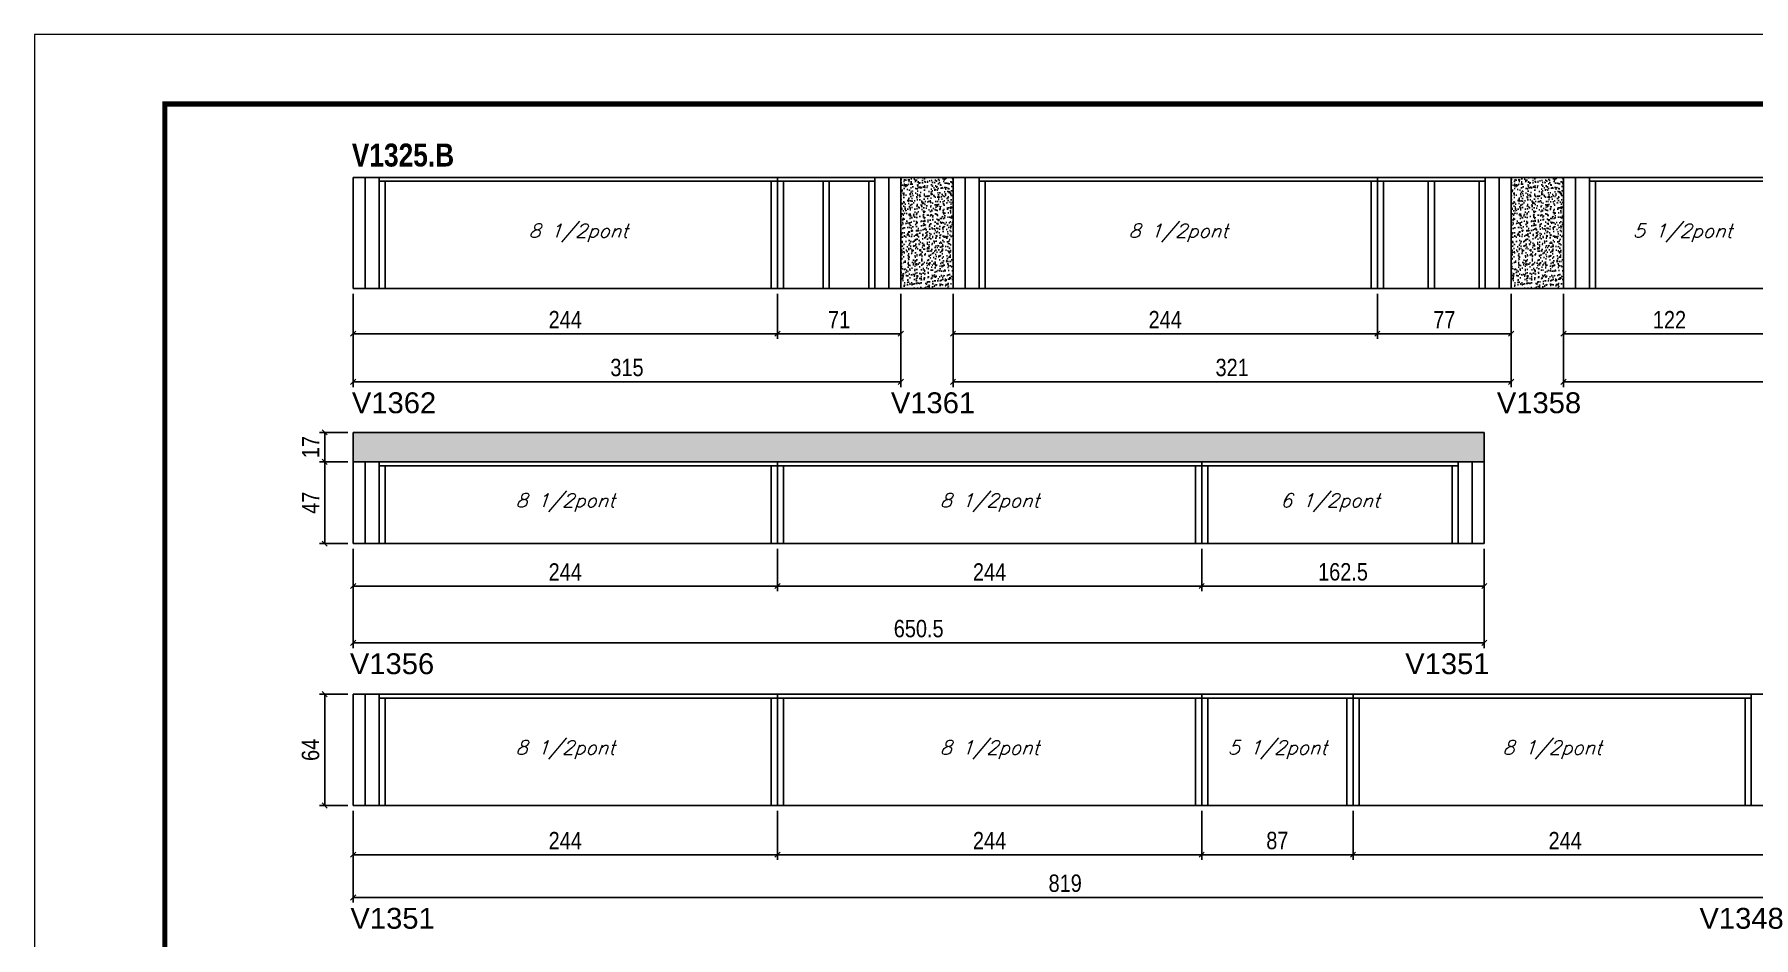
# Model space of a CAD drawing. Extents: x 3309 to 10384, y -2522 to 14608.
# Drawn here: x 8078 to 9066, y 7197 to 7716 of the extents above; entities that cross this region are included whole.
import ezdxf

# ---------------------------------------------------------------- set-up
doc = ezdxf.new("R2010")
doc.units = 0
doc.linetypes.add('DASHED', pattern=[0.75, 0.5, -0.25])
for name, color, linetype in [('5', 5, 'Continuous'), ('COTA', 241, 'Continuous'), ('NOMENCLATURA', 7, 'Continuous'), ('Painéis', 200, 'Continuous'), ('SARR_2.2x7', 40, 'Continuous'), ('SARR_3.5x7', 81, 'Continuous'), ('texto', 7, 'Continuous')]:
    doc.layers.add(name, color=color, linetype=linetype)
doc.layers.add('Folhas', color=255, linetype='Continuous', lineweight=9)
doc.layers.add('SARRAFO DE PRESSAO', color=251, linetype='DASHED', lineweight=9)
doc.styles.add('COTA TECNICA', font='techl___.ttf', dxfattribs={"height": 10})
doc.styles.add('Romans', font='romans.shx')
doc.styles.get("Standard").update_dxf_attribs({"font": 'arial.ttf'})
doc.styles.add('TECNICA', font='techb___.ttf', dxfattribs={"height": 10})
doc.dimstyles.new('PAINEL', dxfattribs={"dimtxt": 10, "dimasz": 3, "dimexe": 3, "dimexo": 3, "dimgap": 3, "dimtad": 1, "dimdec": 1, "dimzin": 12, "dimdsep": 46, "dimtxsty": 'COTA TECNICA', "dimblk1": 'OBLIQUE', "dimblk2": 'OBLIQUE', "dimsah": 1, "dimcen": 0.9, "dimclrd": 4, "dimclre": 4, "dimclrt": 240, "dimadec": 1, "dimazin": 3, "dimtfac": 1, "dimtdec": 1, "dimtmove": 0, "dimatfit": 3, "dimfxl": 1, "dimtolj": 1, "dimtzin": 12, "dimarcsym": 0})

# ---------------------------------------------------------------- blocks, each defined once
blk = doc.blocks.new('9999999999')
at = {"layer": 'Folhas'}
blk.add_lwpolyline([(98138.98, 34190.21), (99623.98, 34190.21), (99623.98, 35240.21), (98138.98, 35240.21)], close=True, dxfattribs=at)
at = {"layer": 'Folhas', "color": 30, "const_width": 3}
blk.add_lwpolyline([(98213.98, 34230.21), (99583.98, 34230.21), (99583.98, 35200.21), (98213.98, 35200.21)], close=True, dxfattribs=at)
blk = doc.blocks.new('_Oblique')
at = {"color": 0, "linetype": 'ByBlock', "lineweight": -2}
blk.add_line((-0.5, -0.5), (0.5, 0.5), dxfattribs=at)
blk = doc.blocks.new('*D782')
at = {"layer": 'COTA', "color": 4, "linetype": 'ByBlock', "lineweight": -2, "transparency": 16777216}
for p, q in [((8505.13, 7567.18), (8505.13, 7541.27)), ((8576.13, 7567.18), (8576.13, 7541.27)), ((8576.13, 7544.27), (8505.13, 7544.27))]:
    blk.add_line(p, q, dxfattribs=at)
at = {"layer": 'Defpoints', "color": 0, "linetype": 'ByBlock', "transparency": 16777216}
for p in [(8505.13, 7570.18), (8576.13, 7570.18), (8505.13, 7544.27)]:
    blk.add_point(p, dxfattribs=at)
at = {"layer": 'COTA', "color": 4, "linetype": 'ByBlock', "lineweight": -2, "transparency": 16777216, "xscale": 3, "yscale": 3, "zscale": 3, "rotation": 180}
blk.add_blockref('_Oblique', (8505.13, 7544.27), dxfattribs=at)
at = {"layer": 'COTA', "color": 4, "linetype": 'ByBlock', "lineweight": -2, "transparency": 16777216, "xscale": 3, "yscale": 3, "zscale": 3}
blk.add_blockref('_Oblique', (8576.13, 7544.27), dxfattribs=at)
at = {"layer": 'COTA', "color": 240, "linetype": 'ByBlock', "transparency": 16777216, "insert": (8540.63, 7552.34), "char_height": 10, "attachment_point": 5, "style": 'COTA TECNICA'}
blk.add_mtext('\\A1;71', dxfattribs=at)
blk = doc.blocks.new('*D783')
at = {"layer": 'COTA', "color": 4, "linetype": 'ByBlock', "lineweight": -2, "transparency": 16777216}
for p, q in [((8261.13, 7567.18), (8261.13, 7541.27)), ((8505.13, 7567.18), (8505.13, 7541.27)), ((8505.13, 7544.27), (8261.13, 7544.27))]:
    blk.add_line(p, q, dxfattribs=at)
at = {"layer": 'Defpoints', "color": 0, "linetype": 'ByBlock', "transparency": 16777216}
for p in [(8261.13, 7570.18), (8505.13, 7570.18), (8261.13, 7544.27)]:
    blk.add_point(p, dxfattribs=at)
at = {"layer": 'COTA', "color": 4, "linetype": 'ByBlock', "lineweight": -2, "transparency": 16777216, "xscale": 3, "yscale": 3, "zscale": 3, "rotation": 180}
blk.add_blockref('_Oblique', (8261.13, 7544.27), dxfattribs=at)
at = {"layer": 'COTA', "color": 4, "linetype": 'ByBlock', "lineweight": -2, "transparency": 16777216, "xscale": 3, "yscale": 3, "zscale": 3}
blk.add_blockref('_Oblique', (8505.13, 7544.27), dxfattribs=at)
at = {"layer": 'COTA', "color": 240, "linetype": 'ByBlock', "transparency": 16777216, "insert": (8383.13, 7552.34), "char_height": 10, "attachment_point": 5, "style": 'COTA TECNICA'}
blk.add_mtext('\\A1;244', dxfattribs=at)
blk = doc.blocks.new('*D784')
at = {"layer": 'COTA', "color": 4, "linetype": 'ByBlock', "lineweight": -2, "transparency": 16777216}
for p, q in [((8261.13, 7567.18), (8261.13, 7513.56)), ((8576.13, 7567.18), (8576.13, 7513.56)), ((8576.13, 7516.56), (8261.13, 7516.56))]:
    blk.add_line(p, q, dxfattribs=at)
at = {"layer": 'Defpoints', "color": 0, "linetype": 'ByBlock', "transparency": 16777216}
for p in [(8261.13, 7570.18), (8576.13, 7570.18), (8261.13, 7516.56)]:
    blk.add_point(p, dxfattribs=at)
at = {"layer": 'COTA', "color": 4, "linetype": 'ByBlock', "lineweight": -2, "transparency": 16777216, "xscale": 3, "yscale": 3, "zscale": 3, "rotation": 180}
blk.add_blockref('_Oblique', (8261.13, 7516.56), dxfattribs=at)
at = {"layer": 'COTA', "color": 4, "linetype": 'ByBlock', "lineweight": -2, "transparency": 16777216, "xscale": 3, "yscale": 3, "zscale": 3}
blk.add_blockref('_Oblique', (8576.13, 7516.56), dxfattribs=at)
at = {"layer": 'COTA', "color": 240, "linetype": 'ByBlock', "transparency": 16777216, "insert": (8418.63, 7524.78), "char_height": 10, "attachment_point": 5, "style": 'COTA TECNICA'}
blk.add_mtext('\\A1;315', dxfattribs=at)
blk = doc.blocks.new('*D787')
at = {"layer": 'COTA', "color": 4, "linetype": 'ByBlock', "lineweight": -2, "transparency": 16777216}
for p, q in [((8850.13, 7567.18), (8850.13, 7541.27)), ((8927.13, 7567.18), (8927.13, 7541.27)), ((8927.13, 7544.27), (8850.13, 7544.27))]:
    blk.add_line(p, q, dxfattribs=at)
at = {"layer": 'Defpoints', "color": 0, "linetype": 'ByBlock', "transparency": 16777216}
for p in [(8850.13, 7570.18), (8927.13, 7570.18), (8850.13, 7544.27)]:
    blk.add_point(p, dxfattribs=at)
at = {"layer": 'COTA', "color": 4, "linetype": 'ByBlock', "lineweight": -2, "transparency": 16777216, "xscale": 3, "yscale": 3, "zscale": 3, "rotation": 180}
blk.add_blockref('_Oblique', (8850.13, 7544.27), dxfattribs=at)
at = {"layer": 'COTA', "color": 4, "linetype": 'ByBlock', "lineweight": -2, "transparency": 16777216, "xscale": 3, "yscale": 3, "zscale": 3}
blk.add_blockref('_Oblique', (8927.13, 7544.27), dxfattribs=at)
at = {"layer": 'COTA', "color": 240, "linetype": 'ByBlock', "transparency": 16777216, "insert": (8888.63, 7552.34), "char_height": 10, "attachment_point": 5, "style": 'COTA TECNICA'}
blk.add_mtext('\\A1;77', dxfattribs=at)
blk = doc.blocks.new('*D788')
at = {"layer": 'COTA', "color": 4, "linetype": 'ByBlock', "lineweight": -2, "transparency": 16777216}
for p, q in [((8606.13, 7567.18), (8606.13, 7541.27)), ((8850.13, 7567.18), (8850.13, 7541.27)), ((8850.13, 7544.27), (8606.13, 7544.27))]:
    blk.add_line(p, q, dxfattribs=at)
at = {"layer": 'Defpoints', "color": 0, "linetype": 'ByBlock', "transparency": 16777216}
for p in [(8606.13, 7570.18), (8850.13, 7570.18), (8606.13, 7544.27)]:
    blk.add_point(p, dxfattribs=at)
at = {"layer": 'COTA', "color": 4, "linetype": 'ByBlock', "lineweight": -2, "transparency": 16777216, "xscale": 3, "yscale": 3, "zscale": 3, "rotation": 180}
blk.add_blockref('_Oblique', (8606.13, 7544.27), dxfattribs=at)
at = {"layer": 'COTA', "color": 4, "linetype": 'ByBlock', "lineweight": -2, "transparency": 16777216, "xscale": 3, "yscale": 3, "zscale": 3}
blk.add_blockref('_Oblique', (8850.13, 7544.27), dxfattribs=at)
at = {"layer": 'COTA', "color": 240, "linetype": 'ByBlock', "transparency": 16777216, "insert": (8728.13, 7552.34), "char_height": 10, "attachment_point": 5, "style": 'COTA TECNICA'}
blk.add_mtext('\\A1;244', dxfattribs=at)
blk = doc.blocks.new('*D790')
at = {"layer": 'COTA', "color": 4, "linetype": 'ByBlock', "lineweight": -2, "transparency": 16777216}
for p, q in [((8606.13, 7567.18), (8606.13, 7513.56)), ((8927.13, 7567.18), (8927.13, 7513.56)), ((8927.13, 7516.56), (8606.13, 7516.56))]:
    blk.add_line(p, q, dxfattribs=at)
at = {"layer": 'Defpoints', "color": 0, "linetype": 'ByBlock', "transparency": 16777216}
for p in [(8606.13, 7570.18), (8927.13, 7570.18), (8606.13, 7516.56)]:
    blk.add_point(p, dxfattribs=at)
at = {"layer": 'COTA', "color": 4, "linetype": 'ByBlock', "lineweight": -2, "transparency": 16777216, "xscale": 3, "yscale": 3, "zscale": 3, "rotation": 180}
blk.add_blockref('_Oblique', (8606.13, 7516.56), dxfattribs=at)
at = {"layer": 'COTA', "color": 4, "linetype": 'ByBlock', "lineweight": -2, "transparency": 16777216, "xscale": 3, "yscale": 3, "zscale": 3}
blk.add_blockref('_Oblique', (8927.13, 7516.56), dxfattribs=at)
at = {"layer": 'COTA', "color": 240, "linetype": 'ByBlock', "transparency": 16777216, "insert": (8766.63, 7524.78), "char_height": 10, "attachment_point": 5, "style": 'COTA TECNICA'}
blk.add_mtext('\\A1;321', dxfattribs=at)
blk = doc.blocks.new('*D786')
at = {"layer": 'COTA', "color": 4, "linetype": 'ByBlock', "lineweight": -2, "transparency": 16777216}
for p, q in [((8957.13, 7567.18), (8957.13, 7541.27)), ((9079.13, 7567.18), (9079.13, 7541.27)), ((9079.13, 7544.27), (8957.13, 7544.27))]:
    blk.add_line(p, q, dxfattribs=at)
at = {"layer": 'Defpoints', "color": 0, "linetype": 'ByBlock', "transparency": 16777216}
for p in [(8957.13, 7570.18), (9079.13, 7570.18), (8957.13, 7544.27)]:
    blk.add_point(p, dxfattribs=at)
at = {"layer": 'COTA', "color": 4, "linetype": 'ByBlock', "lineweight": -2, "transparency": 16777216, "xscale": 3, "yscale": 3, "zscale": 3, "rotation": 180}
blk.add_blockref('_Oblique', (8957.13, 7544.27), dxfattribs=at)
at = {"layer": 'COTA', "color": 4, "linetype": 'ByBlock', "lineweight": -2, "transparency": 16777216, "xscale": 3, "yscale": 3, "zscale": 3}
blk.add_blockref('_Oblique', (9079.13, 7544.27), dxfattribs=at)
at = {"layer": 'COTA', "color": 240, "linetype": 'ByBlock', "transparency": 16777216, "insert": (9018.13, 7552.32), "char_height": 10, "attachment_point": 5, "style": 'COTA TECNICA'}
blk.add_mtext('\\A1;122', dxfattribs=at)
blk = doc.blocks.new('*D789')
at = {"layer": 'COTA', "color": 4, "linetype": 'ByBlock', "lineweight": -2, "transparency": 16777216}
for p, q in [((8957.13, 7567.18), (8957.13, 7513.56)), ((9242.63, 7567.18), (9242.63, 7513.56)), ((9242.63, 7516.56), (8957.13, 7516.56))]:
    blk.add_line(p, q, dxfattribs=at)
at = {"layer": 'Defpoints', "color": 0, "linetype": 'ByBlock', "transparency": 16777216}
for p in [(8957.13, 7570.18), (9242.63, 7570.18), (8957.13, 7516.56)]:
    blk.add_point(p, dxfattribs=at)
at = {"layer": 'COTA', "color": 4, "linetype": 'ByBlock', "lineweight": -2, "transparency": 16777216, "xscale": 3, "yscale": 3, "zscale": 3, "rotation": 180}
blk.add_blockref('_Oblique', (8957.13, 7516.56), dxfattribs=at)
at = {"layer": 'COTA', "color": 4, "linetype": 'ByBlock', "lineweight": -2, "transparency": 16777216, "xscale": 3, "yscale": 3, "zscale": 3}
blk.add_blockref('_Oblique', (9242.63, 7516.56), dxfattribs=at)
at = {"layer": 'COTA', "color": 240, "linetype": 'ByBlock', "transparency": 16777216, "insert": (9099.88, 7524.69), "char_height": 10, "attachment_point": 5, "style": 'COTA TECNICA'}
blk.add_mtext('\\A1;285.5', dxfattribs=at)
blk = doc.blocks.new('*D792')
at = {"layer": 'COTA', "color": 4, "lineweight": -2, "transparency": 16777216}
for p, q in [((8749.13, 7420.53), (8749.13, 7396.14)), ((8911.63, 7420.53), (8911.63, 7396.14)), ((8911.63, 7399.14), (8749.13, 7399.14))]:
    blk.add_line(p, q, dxfattribs=at)
at = {"layer": 'Defpoints', "color": 0, "transparency": 16777216}
for p in [(8749.13, 7423.53), (8911.63, 7423.53), (8749.13, 7399.14)]:
    blk.add_point(p, dxfattribs=at)
at = {"layer": 'COTA', "color": 4, "lineweight": -2, "transparency": 16777216, "xscale": 3, "yscale": 3, "zscale": 3, "rotation": 180}
blk.add_blockref('_Oblique', (8749.13, 7399.14), dxfattribs=at)
at = {"layer": 'COTA', "color": 4, "lineweight": -2, "transparency": 16777216, "xscale": 3, "yscale": 3, "zscale": 3}
blk.add_blockref('_Oblique', (8911.63, 7399.14), dxfattribs=at)
at = {"layer": 'COTA', "color": 240, "transparency": 16777216, "insert": (8830.38, 7407.25), "char_height": 10, "attachment_point": 5, "style": 'COTA TECNICA'}
blk.add_mtext('\\A1;162.5', dxfattribs=at)
blk = doc.blocks.new('*D794')
at = {"layer": 'COTA', "color": 4, "lineweight": -2, "transparency": 16777216}
for p, q in [((8261.13, 7420.53), (8261.13, 7396.14)), ((8505.13, 7420.53), (8505.13, 7396.14)), ((8505.13, 7399.14), (8261.13, 7399.14))]:
    blk.add_line(p, q, dxfattribs=at)
at = {"layer": 'Defpoints', "color": 0, "transparency": 16777216}
for p in [(8261.13, 7423.53), (8505.13, 7423.53), (8261.13, 7399.14)]:
    blk.add_point(p, dxfattribs=at)
at = {"layer": 'COTA', "color": 4, "lineweight": -2, "transparency": 16777216, "xscale": 3, "yscale": 3, "zscale": 3, "rotation": 180}
blk.add_blockref('_Oblique', (8261.13, 7399.14), dxfattribs=at)
at = {"layer": 'COTA', "color": 4, "lineweight": -2, "transparency": 16777216, "xscale": 3, "yscale": 3, "zscale": 3}
blk.add_blockref('_Oblique', (8505.13, 7399.14), dxfattribs=at)
at = {"layer": 'COTA', "color": 240, "transparency": 16777216, "insert": (8383.13, 7407.21), "char_height": 10, "attachment_point": 5, "style": 'COTA TECNICA'}
blk.add_mtext('\\A1;244', dxfattribs=at)
blk = doc.blocks.new('*D795')
at = {"layer": 'COTA', "color": 4, "lineweight": -2, "transparency": 16777216}
for p, q in [((8505.13, 7420.53), (8505.13, 7396.14)), ((8749.13, 7420.53), (8749.13, 7396.14)), ((8749.13, 7399.14), (8505.13, 7399.14))]:
    blk.add_line(p, q, dxfattribs=at)
at = {"layer": 'Defpoints', "color": 0, "transparency": 16777216}
for p in [(8505.13, 7423.53), (8749.13, 7423.53), (8505.13, 7399.14)]:
    blk.add_point(p, dxfattribs=at)
at = {"layer": 'COTA', "color": 4, "lineweight": -2, "transparency": 16777216, "xscale": 3, "yscale": 3, "zscale": 3, "rotation": 180}
blk.add_blockref('_Oblique', (8505.13, 7399.14), dxfattribs=at)
at = {"layer": 'COTA', "color": 4, "lineweight": -2, "transparency": 16777216, "xscale": 3, "yscale": 3, "zscale": 3}
blk.add_blockref('_Oblique', (8749.13, 7399.14), dxfattribs=at)
at = {"layer": 'COTA', "color": 240, "transparency": 16777216, "insert": (8627.13, 7407.21), "char_height": 10, "attachment_point": 5, "style": 'COTA TECNICA'}
blk.add_mtext('\\A1;244', dxfattribs=at)
blk = doc.blocks.new('*D796')
at = {"layer": 'COTA', "color": 4, "lineweight": -2, "transparency": 16777216}
for p, q in [((8258.13, 7470.53), (8241.81, 7470.53)), ((8244.81, 7470.53), (8244.81, 7423.53)), ((8258.13, 7423.53), (8241.81, 7423.53))]:
    blk.add_line(p, q, dxfattribs=at)
at = {"layer": 'Defpoints', "color": 0, "transparency": 16777216}
for p in [(8261.13, 7470.53), (8244.81, 7423.53), (8261.13, 7423.53)]:
    blk.add_point(p, dxfattribs=at)
at = {"layer": 'COTA', "color": 4, "lineweight": -2, "transparency": 16777216, "xscale": 3, "yscale": 3, "zscale": 3}
for p, rotation in [((8244.81, 7470.53), 90), ((8244.81, 7423.53), 270)]:
    blk.add_blockref('_Oblique', p, dxfattribs=dict(at, rotation=rotation))
at = {"layer": 'COTA', "color": 240, "transparency": 16777216, "insert": (8236.73, 7447.03), "char_height": 10, "attachment_point": 5, "rotation": 90, "style": 'COTA TECNICA'}
blk.add_mtext('\\A1;47', dxfattribs=at)
blk = doc.blocks.new('*D797')
at = {"layer": 'COTA', "color": 4, "lineweight": -2, "transparency": 16777216}
for p, q in [((8258.13, 7487.53), (8241.81, 7487.53)), ((8244.81, 7470.53), (8244.81, 7487.53)), ((8258.13, 7470.53), (8241.81, 7470.53))]:
    blk.add_line(p, q, dxfattribs=at)
at = {"layer": 'Defpoints', "color": 0, "transparency": 16777216}
for p in [(8244.81, 7487.53), (8261.13, 7487.53), (8261.13, 7470.53)]:
    blk.add_point(p, dxfattribs=at)
at = {"layer": 'COTA', "color": 4, "lineweight": -2, "transparency": 16777216, "xscale": 3, "yscale": 3, "zscale": 3}
for p, rotation in [((8244.81, 7487.53), 90), ((8244.81, 7470.53), 270)]:
    blk.add_blockref('_Oblique', p, dxfattribs=dict(at, rotation=rotation))
at = {"layer": 'COTA', "color": 240, "transparency": 16777216, "insert": (8236.73, 7479.03), "char_height": 10, "attachment_point": 5, "rotation": 90, "style": 'COTA TECNICA'}
blk.add_mtext('\\A1;17', dxfattribs=at)
blk = doc.blocks.new('*D793')
at = {"layer": 'COTA', "color": 4, "lineweight": -2, "transparency": 16777216}
for p, q in [((8261.13, 7420.53), (8261.13, 7363.49)), ((8911.63, 7420.53), (8911.63, 7363.49)), ((8911.63, 7366.49), (8261.13, 7366.49))]:
    blk.add_line(p, q, dxfattribs=at)
at = {"layer": 'Defpoints', "color": 0, "transparency": 16777216}
for p in [(8261.13, 7423.53), (8911.63, 7423.53), (8261.13, 7366.49)]:
    blk.add_point(p, dxfattribs=at)
at = {"layer": 'COTA', "color": 4, "lineweight": -2, "transparency": 16777216, "xscale": 3, "yscale": 3, "zscale": 3, "rotation": 180}
blk.add_blockref('_Oblique', (8261.13, 7366.49), dxfattribs=at)
at = {"layer": 'COTA', "color": 4, "lineweight": -2, "transparency": 16777216, "xscale": 3, "yscale": 3, "zscale": 3}
blk.add_blockref('_Oblique', (8911.63, 7366.49), dxfattribs=at)
at = {"layer": 'COTA', "color": 240, "transparency": 16777216, "insert": (8586.38, 7374.6), "char_height": 10, "attachment_point": 5, "style": 'COTA TECNICA'}
blk.add_mtext('\\A1;650.5', dxfattribs=at)
blk = doc.blocks.new('*D798')
at = {"layer": 'COTA', "color": 4, "lineweight": -2, "transparency": 16777216}
for p, q in [((8749.13, 7269.92), (8749.13, 7241.63)), ((8836.13, 7269.92), (8836.13, 7241.63)), ((8836.13, 7244.63), (8749.13, 7244.63))]:
    blk.add_line(p, q, dxfattribs=at)
at = {"layer": 'Defpoints', "color": 0, "transparency": 16777216}
for p in [(8749.13, 7272.92), (8836.13, 7272.92), (8749.13, 7244.63)]:
    blk.add_point(p, dxfattribs=at)
at = {"layer": 'COTA', "color": 4, "lineweight": -2, "transparency": 16777216, "xscale": 3, "yscale": 3, "zscale": 3, "rotation": 180}
blk.add_blockref('_Oblique', (8749.13, 7244.63), dxfattribs=at)
at = {"layer": 'COTA', "color": 4, "lineweight": -2, "transparency": 16777216, "xscale": 3, "yscale": 3, "zscale": 3}
blk.add_blockref('_Oblique', (8836.13, 7244.63), dxfattribs=at)
at = {"layer": 'COTA', "color": 240, "transparency": 16777216, "insert": (8792.63, 7252.73), "char_height": 10, "attachment_point": 5, "style": 'COTA TECNICA'}
blk.add_mtext('\\A1;87', dxfattribs=at)
blk = doc.blocks.new('*D799')
at = {"layer": 'COTA', "color": 4, "lineweight": -2, "transparency": 16777216}
for p, q in [((8261.13, 7269.92), (8261.13, 7241.63)), ((8505.13, 7269.92), (8505.13, 7241.63)), ((8505.13, 7244.63), (8261.13, 7244.63))]:
    blk.add_line(p, q, dxfattribs=at)
at = {"layer": 'Defpoints', "color": 0, "transparency": 16777216}
for p in [(8261.13, 7272.92), (8505.13, 7272.92), (8261.13, 7244.63)]:
    blk.add_point(p, dxfattribs=at)
at = {"layer": 'COTA', "color": 4, "lineweight": -2, "transparency": 16777216, "xscale": 3, "yscale": 3, "zscale": 3, "rotation": 180}
blk.add_blockref('_Oblique', (8261.13, 7244.63), dxfattribs=at)
at = {"layer": 'COTA', "color": 4, "lineweight": -2, "transparency": 16777216, "xscale": 3, "yscale": 3, "zscale": 3}
blk.add_blockref('_Oblique', (8505.13, 7244.63), dxfattribs=at)
at = {"layer": 'COTA', "color": 240, "transparency": 16777216, "insert": (8383.13, 7252.71), "char_height": 10, "attachment_point": 5, "style": 'COTA TECNICA'}
blk.add_mtext('\\A1;244', dxfattribs=at)
blk = doc.blocks.new('*D800')
at = {"layer": 'COTA', "color": 4, "lineweight": -2, "transparency": 16777216}
for p, q in [((8505.13, 7269.92), (8505.13, 7241.63)), ((8749.13, 7269.92), (8749.13, 7241.63)), ((8749.13, 7244.63), (8505.13, 7244.63))]:
    blk.add_line(p, q, dxfattribs=at)
at = {"layer": 'Defpoints', "color": 0, "transparency": 16777216}
for p in [(8505.13, 7272.92), (8749.13, 7272.92), (8505.13, 7244.63)]:
    blk.add_point(p, dxfattribs=at)
at = {"layer": 'COTA', "color": 4, "lineweight": -2, "transparency": 16777216, "xscale": 3, "yscale": 3, "zscale": 3, "rotation": 180}
blk.add_blockref('_Oblique', (8505.13, 7244.63), dxfattribs=at)
at = {"layer": 'COTA', "color": 4, "lineweight": -2, "transparency": 16777216, "xscale": 3, "yscale": 3, "zscale": 3}
blk.add_blockref('_Oblique', (8749.13, 7244.63), dxfattribs=at)
at = {"layer": 'COTA', "color": 240, "transparency": 16777216, "insert": (8627.13, 7252.71), "char_height": 10, "attachment_point": 5, "style": 'COTA TECNICA'}
blk.add_mtext('\\A1;244', dxfattribs=at)
blk = doc.blocks.new('*D801')
at = {"layer": 'COTA', "color": 4, "lineweight": -2, "transparency": 16777216}
for p, q in [((8258.13, 7336.92), (8241.81, 7336.92)), ((8244.81, 7336.92), (8244.81, 7272.92)), ((8258.13, 7272.92), (8241.81, 7272.92))]:
    blk.add_line(p, q, dxfattribs=at)
at = {"layer": 'Defpoints', "color": 0, "transparency": 16777216}
for p in [(8261.13, 7336.92), (8244.81, 7272.92), (8261.13, 7272.92)]:
    blk.add_point(p, dxfattribs=at)
at = {"layer": 'COTA', "color": 4, "lineweight": -2, "transparency": 16777216, "xscale": 3, "yscale": 3, "zscale": 3}
for p, rotation in [((8244.81, 7336.92), 90), ((8244.81, 7272.92), 270)]:
    blk.add_blockref('_Oblique', p, dxfattribs=dict(at, rotation=rotation))
at = {"layer": 'COTA', "color": 240, "transparency": 16777216, "insert": (8236.7, 7304.92), "char_height": 10, "attachment_point": 5, "rotation": 90, "style": 'COTA TECNICA'}
blk.add_mtext('\\A1;64', dxfattribs=at)
blk = doc.blocks.new('*D802')
at = {"layer": 'COTA', "color": 4, "lineweight": -2, "transparency": 16777216}
for p, q in [((8836.13, 7269.92), (8836.13, 7241.63)), ((9080.13, 7269.92), (9080.13, 7241.63)), ((8836.13, 7244.63), (9080.13, 7244.63))]:
    blk.add_line(p, q, dxfattribs=at)
at = {"layer": 'Defpoints', "color": 0, "transparency": 16777216}
for p in [(8836.13, 7272.92), (9080.13, 7272.92), (9080.13, 7244.63)]:
    blk.add_point(p, dxfattribs=at)
at = {"layer": 'COTA', "color": 4, "lineweight": -2, "transparency": 16777216, "xscale": 3, "yscale": 3, "zscale": 3, "rotation": 180}
blk.add_blockref('_Oblique', (8836.13, 7244.63), dxfattribs=at)
at = {"layer": 'COTA', "color": 4, "lineweight": -2, "transparency": 16777216, "xscale": 3, "yscale": 3, "zscale": 3}
blk.add_blockref('_Oblique', (9080.13, 7244.63), dxfattribs=at)
at = {"layer": 'COTA', "color": 240, "transparency": 16777216, "insert": (8958.13, 7252.71), "char_height": 10, "attachment_point": 5, "style": 'COTA TECNICA'}
blk.add_mtext('\\A1;244', dxfattribs=at)
blk = doc.blocks.new('*D803')
at = {"layer": 'COTA', "color": 4, "lineweight": -2, "transparency": 16777216}
for p, q in [((8261.13, 7269.92), (8261.13, 7217.06)), ((9080.13, 7269.92), (9080.13, 7217.06)), ((9080.13, 7220.06), (8261.13, 7220.06))]:
    blk.add_line(p, q, dxfattribs=at)
at = {"layer": 'Defpoints', "color": 0, "transparency": 16777216}
for p in [(8261.13, 7272.92), (9080.13, 7272.92), (8261.13, 7220.06)]:
    blk.add_point(p, dxfattribs=at)
at = {"layer": 'COTA', "color": 4, "lineweight": -2, "transparency": 16777216, "xscale": 3, "yscale": 3, "zscale": 3, "rotation": 180}
blk.add_blockref('_Oblique', (8261.13, 7220.06), dxfattribs=at)
at = {"layer": 'COTA', "color": 4, "lineweight": -2, "transparency": 16777216, "xscale": 3, "yscale": 3, "zscale": 3}
blk.add_blockref('_Oblique', (9080.13, 7220.06), dxfattribs=at)
at = {"layer": 'COTA', "color": 240, "transparency": 16777216, "insert": (8670.63, 7228.16), "char_height": 10, "attachment_point": 5, "style": 'COTA TECNICA'}
blk.add_mtext('\\A1;819', dxfattribs=at)

msp = doc.modelspace()

# ---------------------------------------------------------------- hatches: boundary and pattern name
at = {"layer": 'COTA'}
h = msp.add_hatch(dxfattribs=at)
h.set_pattern_fill('AR-CONC', color=256, scale=0.03)
h.set_pattern_definition([(50, (2861.851, 4.206), (5.46554, -0.4781726), [0.5715, -6.2865]), (355, (2861.851, 4.206), (-1.0573026, 5.7317054), [0.4572, -5.0292175]), (100.451445, (2862.3064, 4.166), (4.4082374, 5.2535326), [0.4857003, -5.3427073]), (46.1842, (2861.851, 5.73), (8.132371, -1.26127), [0.85725, -9.42975]), (96.63556, (2862.529, 5.625), (7.122124, 7.422784), [0.728551, -8.014068]), (351.18415, (2861.851, 5.73), (7.122124, 7.422784), [0.685799, -7.543792]), (21, (2862.613, 5.349), (4.5484317, -3.067956), [0.5715, -6.2865]), (326, (2862.613, 5.349), (1.854061, 5.525639), [0.4572, -5.0292]), (71.451445, (2862.992, 5.0934), (6.4024926, 2.457683), [0.4857003, -5.342698]), (37.5, (2861.851, 4.206), (0.0926581, 2.53665117), [0, -4.96824, 0, -5.1054, 0, -5.04825]), (7.5, (2861.851, 4.206), (2.0045899, 3.00541724), [0, -2.91084, 0, -4.85394, 0, -1.92405]), (327.5, (2860.1517, 4.206), (4.06771786, -0.1718623), [0, -1.905, 0, -5.9436, 0, -7.8867]), (317.5, (2859.3897, 4.206), (4.4438754, 0.7627947), [0, -2.4765, 0, -3.94716, 0, -5.6007])])
h.paths.add_polyline_path([(8606.13, 7634.18), (8576.13, 7634.18), (8576.13, 7570.18), (8606.13, 7570.18)])
h = msp.add_hatch(dxfattribs=at)
h.set_pattern_fill('AR-CONC', color=256, scale=0.03)
h.set_pattern_definition([(50, (3212.851, 4.206), (5.46554, -0.4781726), [0.5715, -6.2865]), (355, (3212.851, 4.206), (-1.0573026, 5.7317054), [0.4572, -5.0292175]), (100.451445, (3213.3064, 4.166), (4.4082374, 5.2535326), [0.4857003, -5.3427073]), (46.1842, (3212.851, 5.73), (8.132371, -1.26127), [0.85725, -9.42975]), (96.63556, (3213.529, 5.625), (7.122124, 7.422784), [0.728551, -8.014068]), (351.18415, (3212.851, 5.73), (7.122124, 7.422784), [0.685799, -7.543792]), (21, (3213.613, 5.349), (4.5484317, -3.067956), [0.5715, -6.2865]), (326, (3213.613, 5.349), (1.854061, 5.525639), [0.4572, -5.0292]), (71.451445, (3213.992, 5.0934), (6.4024926, 2.457683), [0.4857003, -5.342698]), (37.5, (3212.851, 4.206), (0.0926581, 2.53665117), [0, -4.96824, 0, -5.1054, 0, -5.04825]), (7.5, (3212.851, 4.206), (2.0045899, 3.00541724), [0, -2.91084, 0, -4.85394, 0, -1.92405]), (327.5, (3211.1517, 4.206), (4.06771786, -0.1718623), [0, -1.905, 0, -5.9436, 0, -7.8867]), (317.5, (3210.3897, 4.206), (4.4438754, 0.7627947), [0, -2.4765, 0, -3.94716, 0, -5.6007])])
h.paths.add_polyline_path([(8957.13, 7634.18), (8927.13, 7634.18), (8927.13, 7570.18), (8957.13, 7570.18)])
h = msp.add_hatch(dxfattribs=at)
h.set_pattern_fill('AR-CONC', color=256, scale=0.03)
h.set_pattern_definition([(50, (2903.851, 398.408), (5.46554, -0.4781726), [0.5715, -6.2865]), (355, (2903.851, 398.408), (-1.0573026, 5.7317054), [0.4572, -5.0292175]), (100.451445, (2904.3064, 398.368), (4.4082374, 5.2535326), [0.4857003, -5.3427073]), (46.1842, (2903.851, 399.932), (8.132371, -1.26127), [0.85725, -9.42975]), (96.63556, (2904.529, 399.827), (7.122124, 7.422784), [0.728551, -8.014068]), (351.18415, (2903.851, 399.932), (7.122124, 7.422784), [0.685799, -7.543792]), (21, (2904.613, 399.551), (4.5484317, -3.067956), [0.5715, -6.2865]), (326, (2904.613, 399.551), (1.854061, 5.525639), [0.4572, -5.0292]), (71.451445, (2904.992, 399.2953), (6.4024926, 2.457683), [0.4857003, -5.342698]), (37.5, (2903.851, 398.408), (0.0926581, 2.53665117), [0, -4.96824, 0, -5.1054, 0, -5.04825]), (7.5, (2903.851, 398.408), (2.0045899, 3.00541724), [0, -2.91084, 0, -4.85394, 0, -1.92405]), (327.5, (2902.1517, 398.408), (4.06771786, -0.1718623), [0, -1.905, 0, -5.9436, 0, -7.8867]), (317.5, (2901.3897, 398.408), (4.4438754, 0.7627947), [0, -2.4765, 0, -3.94716, 0, -5.6007])])
h.paths.add_polyline_path([(8261.13, 7487.53), (8261.13, 7470.53), (8911.63, 7470.53), (8911.63, 7487.53)])

# ---------------------------------------------------------------- linework, layer by layer
for p, q in [((8576.13, 7634.18), (8606.13, 7634.18)), ((8927.13, 7634.18), (8957.13, 7634.18)), ((8576.13, 7570.18), (8606.13, 7570.18)), ((8927.13, 7570.18), (8957.13, 7570.18)), ((8261.13, 7470.53), (8261.13, 7487.53)), ((8261.13, 7487.53), (8911.63, 7487.53)), ((8911.63, 7487.53), (8911.63, 7470.53))]:
    msp.add_line(p, q, dxfattribs=at)
at = {"layer": 'Painéis', "linetype": 'ByBlock'}
for p, q in [((8576.13, 7634.18), (8261.13, 7634.18)), ((8261.13, 7570.18), (8261.13, 7634.18)), ((8505.13, 7570.18), (8505.13, 7634.18)), ((8576.13, 7570.18), (8576.13, 7634.18)), ((8927.13, 7634.18), (8606.13, 7634.18)), ((8606.13, 7570.18), (8606.13, 7634.18)), ((8850.13, 7570.18), (8850.13, 7634.18)), ((8927.13, 7570.18), (8927.13, 7634.18)), ((9242.63, 7634.18), (8957.13, 7634.18)), ((8957.13, 7570.18), (8957.13, 7634.18)), ((8576.13, 7570.18), (8261.13, 7570.18)), ((8927.13, 7570.18), (8606.13, 7570.18)), ((9242.63, 7570.18), (8957.13, 7570.18)), ((8261.13, 7423.53), (8261.13, 7470.53)), ((8261.13, 7470.53), (8911.63, 7470.53)), ((8505.13, 7423.53), (8505.13, 7470.53)), ((8749.13, 7423.53), (8749.13, 7470.53)), ((8911.63, 7470.53), (8911.63, 7423.53)), ((8261.13, 7423.53), (8911.63, 7423.53)), ((8261.13, 7272.92), (8261.13, 7336.92)), ((8261.13, 7336.92), (9080.13, 7336.92)), ((8505.13, 7272.92), (8505.13, 7336.92)), ((8749.13, 7272.92), (8749.13, 7336.92)), ((8836.13, 7336.92), (8836.13, 7272.92)), ((8261.13, 7272.92), (9080.13, 7272.92))]:
    msp.add_line(p, q, dxfattribs=at)
at = {"layer": 'SARR_2.2x7', "linetype": 'Continuous'}
for p, q in [((8268.13, 7570.18), (8268.13, 7634.18)), ((8569.13, 7570.18), (8569.13, 7634.18)), ((8613.13, 7570.18), (8613.13, 7634.18)), ((8920.13, 7570.18), (8920.13, 7634.18)), ((8964.13, 7570.18), (8964.13, 7634.18)), ((8505.13, 7631.98), (8276.13, 7631.98)), ((8561.13, 7631.98), (8505.13, 7631.98)), ((8850.13, 7631.98), (8621.13, 7631.98)), ((8912.13, 7631.98), (8850.13, 7631.98)), ((9079.13, 7631.98), (8972.13, 7631.98)), ((8268.13, 7423.53), (8268.13, 7470.53)), ((8276.13, 7468.33), (8505.13, 7468.33)), ((8505.13, 7468.33), (8749.13, 7468.33)), ((8749.13, 7468.33), (8896.63, 7468.33)), ((8904.63, 7423.53), (8904.63, 7470.53)), ((8268.13, 7272.92), (8268.13, 7336.92)), ((8276.13, 7334.72), (8505.13, 7334.72)), ((8505.13, 7334.72), (8749.13, 7334.72)), ((8749.13, 7334.72), (8836.13, 7334.72)), ((8836.13, 7334.72), (9065.13, 7334.72))]:
    msp.add_line(p, q, dxfattribs=at)
at = {"layer": 'SARR_3.5x7'}
for p, q in [((8276.13, 7634.18), (8276.13, 7570.18)), ((8561.13, 7634.18), (8561.13, 7570.18)), ((8621.13, 7634.18), (8621.13, 7570.18)), ((8912.13, 7634.18), (8912.13, 7570.18)), ((8972.13, 7634.18), (8972.13, 7570.18)), ((8279.63, 7631.98), (8279.63, 7570.18)), ((8501.63, 7631.98), (8501.63, 7570.18)), ((8508.63, 7631.98), (8508.63, 7570.18)), ((8531.42, 7631.98), (8531.42, 7570.18)), ((8534.92, 7631.98), (8534.92, 7570.18)), ((8557.63, 7631.98), (8557.63, 7570.18)), ((8624.63, 7631.98), (8624.63, 7570.18)), ((8846.63, 7631.98), (8846.63, 7570.18)), ((8850.13, 7631.98), (8850.13, 7570.18)), ((8853.63, 7631.98), (8853.63, 7570.18)), ((8879.42, 7631.98), (8879.42, 7570.18)), ((8882.92, 7631.98), (8882.92, 7570.18)), ((8908.63, 7631.98), (8908.63, 7570.18)), ((8975.63, 7631.98), (8975.63, 7570.18)), ((8276.13, 7470.53), (8276.13, 7423.53)), ((8279.63, 7468.33), (8279.63, 7423.53)), ((8501.63, 7468.33), (8501.63, 7423.53)), ((8508.63, 7468.33), (8508.63, 7423.53)), ((8745.63, 7468.33), (8745.63, 7423.53)), ((8752.63, 7468.33), (8752.63, 7423.53)), ((8893.13, 7468.33), (8893.13, 7423.53)), ((8896.63, 7470.53), (8896.63, 7423.53)), ((8276.13, 7336.92), (8276.13, 7272.92)), ((9065.13, 7336.92), (9065.13, 7272.92)), ((8279.63, 7334.72), (8279.63, 7272.92)), ((8501.63, 7334.72), (8501.63, 7272.92)), ((8508.63, 7334.72), (8508.63, 7272.92)), ((8745.63, 7334.72), (8745.63, 7272.92)), ((8752.63, 7334.72), (8752.63, 7272.92)), ((8832.63, 7334.72), (8832.63, 7272.92)), ((8839.63, 7334.72), (8839.63, 7272.92)), ((9061.63, 7334.72), (9061.63, 7272.92))]:
    msp.add_line(p, q, dxfattribs=at)

# ---------------------------------------------------------------- block references
at = {"layer": 'SARRAFO DE PRESSAO', "color": 6, "linetype": 'ByBlock'}
msp.add_blockref('9999999999', (-90061.11, -27523.8), dxfattribs=at)

# ---------------------------------------------------------------- texts
at = {"layer": '5', "linetype": 'Continuous'}
for s, rotation, p in [('V1362', 0.00004, (8260.46, 7498.54)), ('V1361', 0.00004, (8570.38, 7498.54)), ('V1358', 0.00004, (8918.85, 7498.54)), ('V1356', 359.99996, (8259.3, 7348.47)), ('V1351', 359.99996, (8866.16, 7348.47)), ('V1351', 359.99996, (8259.61, 7202.05)), ('V1348', 359.99996, (9035.37, 7202.05))]:
    msp.add_text(s, height=12, rotation=rotation, dxfattribs=at).set_placement(p)
at = {"layer": 'NOMENCLATURA', "style": 'TECNICA'}
msp.add_text('V1325.B', height=13.2, dxfattribs=at).set_placement((8260.41, 7640.42))
at = {"layer": 'texto', "color": 2, "char_height": 8, "attachment_point": 5, "style": 'Romans'}
for s, insert in [('{\\Q19;\\C256;8 1/2pont}', (8390.63, 7602.18)), ('{\\Q19;\\C256;8 1/2pont}', (8735.63, 7602.18)), ('{\\Q19;\\C256;5 1/2pont}', (9025.63, 7602.18)), ('{\\Q19;\\C256;8 1/2pont}', (8383.13, 7447.1)), ('{\\Q19;\\C256;8 1/2pont}', (8627.13, 7447.1)), ('{\\Q19;\\C256;6 1/2pont}', (8822.88, 7447.1)), ('{\\Q19;\\C256;8 1/2pont}', (8383.13, 7304.92)), ('{\\Q19;\\C256;8 1/2pont}', (8627.13, 7304.92)), ('{\\Q19;\\C256;5 1/2pont}', (8792.63, 7304.92)), ('{\\Q19;\\C256;8 1/2pont}', (8950.63, 7304.92))]:
    msp.add_mtext(s, dxfattribs=dict(at, insert=insert))

# ---------------------------------------------------------------- dimensions: what is measured, and where the dimension line sits
at = {"layer": 'COTA', "linetype": 'ByBlock'}
for base, p1, p2, picture, middle in [((8261.13, 7544.27), (8505.13, 7570.18), (8261.13, 7570.18), '*D783', (8383.13, 7552.34)), ((8606.13, 7544.27), (8850.13, 7570.18), (8606.13, 7570.18), '*D788', (8728.13, 7552.34)), ((8957.13, 7544.27), (9079.13, 7570.18), (8957.13, 7570.18), '*D786', (9018.13, 7552.32))]:
    dim = msp.add_linear_dim(base=base, p1=p1, p2=p2, angle=180, dimstyle='PAINEL', override={"dimtmove": 1}, dxfattribs=at)
    dim.commit()
    dim.dimension.update_dxf_attribs({"geometry": picture, "text_midpoint": middle})
for base, p1, p2, picture, middle in [((8261.13, 7516.56), (8576.13, 7570.18), (8261.13, 7570.18), '*D784', (8418.63, 7524.78)), ((8505.13, 7544.27), (8576.13, 7570.18), (8505.13, 7570.18), '*D782', (8540.63, 7552.34)), ((8606.13, 7516.56), (8927.13, 7570.18), (8606.13, 7570.18), '*D790', (8766.63, 7524.78)), ((8850.13, 7544.27), (8927.13, 7570.18), (8850.13, 7570.18), '*D787', (8888.63, 7552.34)), ((8957.13, 7516.56), (9242.63, 7570.18), (8957.13, 7570.18), '*D789', (9099.88, 7524.69))]:
    dim = msp.add_linear_dim(base=base, p1=p1, p2=p2, angle=180, dimstyle='PAINEL', dxfattribs=at)
    dim.commit()
    dim.dimension.update_dxf_attribs({"geometry": picture, "text_midpoint": middle})
at = {"layer": 'COTA'}
for base, p1, p2, angle, picture, middle in [((8244.81, 7487.53), (8261.13, 7470.53), (8261.13, 7487.53), 90, '*D797', (8236.73, 7479.03)), ((8244.81, 7423.53), (8261.13, 7470.53), (8261.13, 7423.53), 90, '*D796', (8236.73, 7447.03)), ((8505.13, 7399.14), (8749.13, 7423.53), (8505.13, 7423.53), 180, '*D795', (8627.13, 7407.21)), ((8749.13, 7399.14), (8911.63, 7423.53), (8749.13, 7423.53), 180, '*D792', (8830.38, 7407.25)), ((8244.81, 7272.92), (8261.13, 7336.92), (8261.13, 7272.92), 90, '*D801', (8236.7, 7304.92)), ((8505.13, 7244.63), (8749.13, 7272.92), (8505.13, 7272.92), 180, '*D800', (8627.13, 7252.71)), ((8749.13, 7244.63), (8836.13, 7272.92), (8749.13, 7272.92), 180, '*D798', (8792.63, 7252.73))]:
    dim = msp.add_linear_dim(base=base, p1=p1, p2=p2, angle=angle, dimstyle='PAINEL', dxfattribs=at)
    dim.commit()
    dim.dimension.update_dxf_attribs({"geometry": picture, "text_midpoint": middle})
for base, p1, p2, picture, middle in [((8261.13, 7399.14), (8505.13, 7423.53), (8261.13, 7423.53), '*D794', (8383.13, 7407.21)), ((8261.13, 7244.63), (8505.13, 7272.92), (8261.13, 7272.92), '*D799', (8383.13, 7252.71))]:
    dim = msp.add_linear_dim(base=base, p1=p1, p2=p2, angle=180, dimstyle='PAINEL', override={"dimtmove": 1}, dxfattribs=at)
    dim.commit()
    dim.dimension.update_dxf_attribs({"geometry": picture, "text_midpoint": middle})
for base, p1, p2, picture, middle in [((8261.13, 7366.49), (8911.63, 7423.53), (8261.13, 7423.53), '*D793', (8586.38, 7374.6)), ((8261.13, 7220.06), (9080.13, 7272.92), (8261.13, 7272.92), '*D803', (8670.63, 7228.16)), ((9080.13, 7244.63), (8836.13, 7272.92), (9080.13, 7272.92), '*D802', (8958.13, 7252.71))]:
    dim = msp.add_linear_dim(base=base, p1=p1, p2=p2, dimstyle='PAINEL', dxfattribs=at)
    dim.commit()
    dim.dimension.update_dxf_attribs({"geometry": picture, "text_midpoint": middle})

doc.saveas('drawing.dxf')
